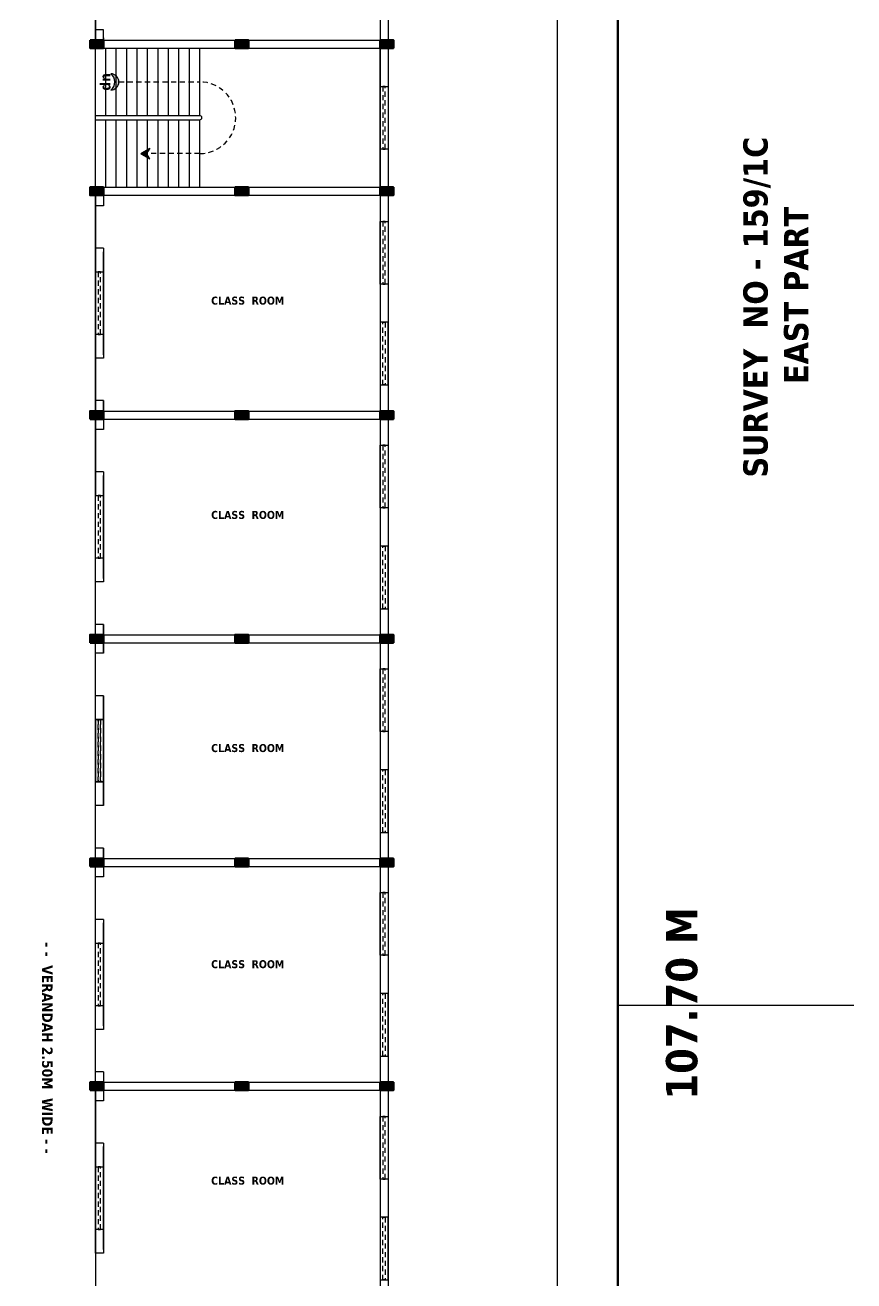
# Model space of a CAD drawing. Header units: metres. Extents: x 863 to 1571, y 626 to 804.
# Drawn here: x 1100.36 to 1124.17, y 729.21 to 765.3 of the extents above; entities that cross this region are included whole.
import ezdxf

# ---------------------------------------------------------------- set-up
doc = ezdxf.new("R2010")
doc.units = ezdxf.units.M
doc.header["$LTSCALE"] = 0.2
doc.header["$MEASUREMENT"] = 0
doc.linetypes.add('HIDDEN', pattern=[0.375, 0.25, -0.125])
doc.layers.get('0').update_dxf_attribs({"lineweight": 60})
for name, color, linetype in [('BLK_1_COVERED_AREA', 140, 'Continuous'), ('BLK_1_LVL_0_BLDG_FOOT_PRINT', 1, 'Continuous'), ('BLK_1_LVL_0_SIDE_SETBACK2', 7, 'Continuous'), ('PLOT_BOUNDARY', 70, 'Continuous'), ('RWH', 2, 'Continuous')]:
    doc.layers.add(name, color=color, linetype=linetype)
doc.styles.add('TXT', font='txt.shx')

# ---------------------------------------------------------------- blocks, each defined once
blk = doc.blocks.new('A$C650768DD')
blk.add_hatch(color=4).paths.add_polyline_path([(0, 0), (0.23, 0), (0.23, 0.38), (0, 0.38)])
at = {"color": 1}
blk.add_lwpolyline([(0, 0), (0.23, 0), (0.23, 0.38), (0, 0.38)], close=True, dxfattribs=at)

msp = doc.modelspace()

# ---------------------------------------------------------------- hatches: boundary and pattern name
at = {"lineweight": -2}
h = msp.add_hatch(color=2, dxfattribs=at)
h.dxf.hatch_style = 1
h.paths.add_polyline_path([(1102.82, 763.9, -1), (1102.82, 763.432, 0.509611)])
h = msp.add_hatch(color=2, dxfattribs=at)
h.dxf.hatch_style = 1
h.paths.add_polyline_path([(1103.709, 761.622), (1103.945, 761.757), (1103.849, 761.606), (1103.945, 761.455), (1103.709, 761.59)])
h.paths.add_polyline_path([(1103.681, 761.606), (1103.709, 761.622), (1103.709, 761.59)])

# ---------------------------------------------------------------- linework, layer by layer
for p, q in [((1102.38, 784.156), (1102.38, 764.636)), ((1102.38, 764.636), (1102.38, 771.296)), ((1102.61, 765.166), (1102.38, 765.166)), ((1102.61, 764.636), (1102.61, 765.166)), ((1102.23, 764.866), (1102.23, 764.866)), ((1102.38, 764.866), (1110.56, 764.866)), ((1102.38, 764.866), (1110.56, 764.866)), ((1102.38, 764.636), (1102.38, 764.866)), ((1102.38, 764.866), (1110.56, 764.866)), ((1102.61, 764.936), (1102.61, 764.636)), ((1102.61, 764.866), (1110.56, 764.866)), ((1102.61, 764.866), (1110.56, 764.866)), ((1102.61, 764.866), (1110.56, 764.866)), ((1102.61, 764.866), (1110.56, 764.866)), ((1102.61, 764.866), (1110.56, 764.866)), ((1102.61, 764.866), (1110.56, 764.866)), ((1110.79, 764.636), (1110.79, 764.866)), ((1102.38, 764.636), (1110.56, 764.636)), ((1102.38, 764.636), (1110.56, 764.636)), ((1102.38, 762.576), (1102.38, 764.636)), ((1102.61, 764.636), (1110.56, 764.636)), ((1102.68, 762.696), (1102.68, 764.636)), ((1102.98, 762.696), (1102.98, 764.636)), ((1103.28, 762.696), (1103.28, 764.636)), ((1103.58, 762.696), (1103.58, 764.636)), ((1103.88, 762.696), (1103.88, 764.636)), ((1104.18, 762.696), (1104.18, 764.636)), ((1104.48, 762.696), (1104.48, 764.636)), ((1104.78, 762.696), (1104.78, 764.636)), ((1105.08, 762.696), (1105.08, 764.636)), ((1105.38, 762.696), (1105.38, 764.636)), ((1110.56, 764.636), (1110.56, 760.636)), ((1110.56, 760.636), (1110.56, 764.636)), ((1110.56, 764.636), (1110.56, 760.636)), ((1110.56, 760.636), (1110.56, 764.636)), ((1102.38, 762.696), (1105.38, 762.696)), ((1102.38, 760.636), (1102.38, 762.576)), ((1102.38, 762.576), (1105.38, 762.576)), ((1102.68, 760.636), (1102.68, 762.576)), ((1102.98, 760.636), (1102.98, 762.576)), ((1103.28, 760.636), (1103.28, 762.576)), ((1103.58, 760.636), (1103.58, 762.576)), ((1103.88, 760.636), (1103.88, 762.576)), ((1104.18, 760.636), (1104.18, 762.576)), ((1104.48, 760.636), (1104.48, 762.576)), ((1104.78, 760.636), (1104.78, 762.576)), ((1105.08, 760.636), (1105.08, 762.576)), ((1105.38, 760.636), (1105.38, 762.576)), ((1103.681, 761.606), (1103.945, 761.757)), ((1103.681, 761.606), (1103.945, 761.455)), ((1103.945, 761.757), (1103.849, 761.606)), ((1103.945, 761.455), (1103.849, 761.606)), ((1102.38, 730.006), (1102.38, 760.636)), ((1102.38, 760.636), (1110.56, 760.636)), ((1102.38, 760.636), (1110.56, 760.636)), ((1102.38, 760.636), (1110.56, 760.636)), ((1102.38, 760.636), (1110.56, 760.636)), ((1102.38, 760.636), (1102.38, 751.776)), ((1102.61, 760.636), (1110.56, 760.636)), ((1102.23, 760.406), (1102.23, 760.406)), ((1102.61, 760.106), (1102.38, 760.106)), ((1102.61, 760.406), (1110.56, 760.406)), ((1102.61, 760.406), (1110.56, 760.406)), ((1102.61, 760.406), (1110.56, 760.406)), ((1102.61, 760.406), (1110.56, 760.406)), ((1102.61, 760.406), (1102.61, 760.106)), ((1102.61, 758.886), (1102.38, 758.886)), ((1102.61, 758.886), (1102.61, 755.726)), ((1102.61, 758.886), (1102.61, 755.726)), ((1102.61, 755.826), (1102.61, 758.786)), ((1102.61, 758.206), (1102.61, 755.726)), ((1102.61, 755.876), (1102.61, 756.406)), ((1102.61, 755.726), (1102.38, 755.726)), ((1102.61, 754.506), (1102.38, 754.506)), ((1102.61, 754.506), (1102.38, 754.506)), ((1102.61, 754.506), (1102.38, 754.506)), ((1102.61, 754.506), (1102.38, 754.506)), ((1102.61, 754.506), (1102.38, 754.506)), ((1102.61, 753.976), (1102.61, 754.506)), ((1102.61, 754.506), (1102.61, 753.676)), ((1102.61, 754.206), (1110.56, 754.206)), ((1102.61, 754.206), (1110.56, 754.206)), ((1102.61, 753.976), (1110.56, 753.976)), ((1102.61, 753.976), (1110.56, 753.976)), ((1110.79, 754.206), (1110.79, 734.686)), ((1102.61, 753.676), (1102.38, 753.676)), ((1102.61, 752.456), (1102.38, 752.456)), ((1102.61, 752.456), (1102.61, 749.296)), ((1102.61, 752.456), (1102.61, 749.296)), ((1102.61, 749.396), (1102.61, 752.356)), ((1102.61, 749.446), (1102.61, 749.976)), ((1102.61, 749.296), (1102.38, 749.296)), ((1102.61, 748.076), (1102.38, 748.076)), ((1102.61, 748.076), (1102.38, 748.076)), ((1102.61, 748.076), (1102.38, 748.076)), ((1102.38, 747.546), (1102.38, 747.776)), ((1102.38, 747.776), (1110.56, 747.776)), ((1102.38, 747.776), (1102.38, 747.546)), ((1102.61, 747.546), (1102.61, 748.076)), ((1102.61, 748.076), (1102.61, 747.246)), ((1102.61, 748.076), (1102.61, 747.546)), ((1102.61, 747.776), (1110.56, 747.776)), ((1102.61, 747.776), (1110.56, 747.776)), ((1102.61, 747.776), (1110.56, 747.776)), ((1102.61, 747.776), (1110.56, 747.776)), ((1102.61, 747.776), (1102.61, 747.246)), ((1110.79, 747.546), (1110.79, 747.776)), ((1110.79, 747.776), (1110.79, 747.546)), ((1102.38, 747.546), (1110.56, 747.546)), ((1102.38, 747.546), (1110.56, 747.546)), ((1102.61, 747.246), (1102.61, 747.546)), ((1102.61, 747.546), (1110.56, 747.546)), ((1102.61, 747.546), (1110.56, 747.546)), ((1102.61, 747.546), (1110.56, 747.546)), ((1102.61, 747.546), (1110.56, 747.546)), ((1102.61, 747.246), (1102.38, 747.246)), ((1102.61, 747.246), (1102.38, 747.246)), ((1102.61, 747.246), (1102.38, 747.246)), ((1102.61, 747.246), (1102.38, 747.246)), ((1102.61, 746.026), (1102.38, 746.026)), ((1102.61, 746.026), (1102.38, 746.026)), ((1102.61, 746.026), (1102.38, 746.026)), ((1102.61, 742.866), (1102.61, 746.026)), ((1102.61, 742.866), (1102.61, 746.026)), ((1102.61, 746.026), (1102.61, 742.866)), ((1102.61, 746.026), (1102.61, 742.866)), ((1102.61, 746.026), (1102.61, 742.866)), ((1102.61, 746.026), (1102.61, 742.866)), ((1102.61, 745.926), (1102.61, 742.966)), ((1102.61, 742.966), (1102.61, 745.926)), ((1102.61, 742.966), (1102.61, 745.926)), ((1102.61, 743.016), (1102.61, 743.546)), ((1102.61, 742.866), (1102.38, 742.866)), ((1102.61, 742.866), (1102.38, 742.866)), ((1102.61, 742.866), (1102.38, 742.866)), ((1102.61, 741.646), (1102.38, 741.646)), ((1102.61, 741.646), (1102.38, 741.646)), ((1102.61, 741.646), (1102.38, 741.646)), ((1102.61, 741.116), (1102.61, 741.646)), ((1102.61, 741.646), (1102.61, 740.816)), ((1102.61, 741.646), (1102.61, 741.116)), ((1102.38, 741.116), (1102.38, 741.346)), ((1102.38, 741.346), (1110.56, 741.346)), ((1102.38, 741.346), (1102.38, 741.116)), ((1102.61, 741.346), (1110.56, 741.346)), ((1102.61, 741.346), (1110.56, 741.346)), ((1102.61, 741.346), (1110.56, 741.346)), ((1102.61, 741.346), (1110.56, 741.346)), ((1102.61, 741.346), (1102.61, 740.816)), ((1110.79, 741.116), (1110.79, 741.346)), ((1110.79, 741.346), (1110.79, 741.116)), ((1102.38, 741.116), (1110.56, 741.116)), ((1102.38, 741.116), (1110.56, 741.116)), ((1102.61, 741.116), (1110.56, 741.116)), ((1102.61, 741.116), (1110.56, 741.116)), ((1102.61, 741.116), (1110.56, 741.116)), ((1102.61, 741.116), (1110.56, 741.116)), ((1102.61, 740.816), (1102.38, 740.816)), ((1102.61, 740.816), (1102.38, 740.816)), ((1102.61, 739.596), (1102.38, 739.596)), ((1102.61, 739.596), (1102.61, 736.436)), ((1102.61, 739.596), (1102.61, 736.436)), ((1102.61, 736.536), (1102.61, 739.496)), ((1102.61, 736.586), (1102.61, 737.116)), ((1117.386, 737.131), (1124.168, 737.131)), ((1110.56, 736.886), (1110.56, 730.686)), ((1110.56, 736.886), (1110.56, 730.686)), ((1102.61, 736.436), (1102.38, 736.436)), ((1102.61, 735.216), (1102.38, 735.216)), ((1102.61, 735.216), (1102.61, 734.686)), ((1102.38, 734.686), (1102.38, 734.916)), ((1102.38, 734.916), (1102.38, 728.256)), ((1102.38, 734.916), (1110.56, 734.916)), ((1102.38, 734.916), (1102.38, 734.686)), ((1102.61, 734.916), (1110.56, 734.916)), ((1102.61, 734.916), (1110.56, 734.916)), ((1102.61, 734.916), (1102.61, 734.386)), ((1110.79, 734.686), (1110.79, 734.916)), ((1110.79, 734.916), (1110.79, 734.686)), ((1102.38, 734.686), (1110.56, 734.686)), ((1102.38, 734.686), (1110.56, 734.686)), ((1102.61, 734.686), (1110.56, 734.686)), ((1102.61, 734.686), (1110.56, 734.686)), ((1102.61, 734.386), (1102.38, 734.386)), ((1102.61, 733.166), (1102.38, 733.166)), ((1102.61, 733.166), (1102.61, 730.006)), ((1102.61, 733.166), (1102.61, 730.006)), ((1102.61, 730.106), (1102.61, 733.066)), ((1102.61, 730.156), (1102.61, 730.986)), ((1110.56, 730.456), (1110.56, 724.256)), ((1102.61, 730.006), (1102.38, 730.006))]:
    msp.add_line(p, q, dxfattribs=at)
at = {"color": 143, "linetype": 'HIDDEN', "lineweight": -2, "ltscale": 3}
for p, q in [((1103.054, 763.666), (1105.38, 763.666)), ((1105.38, 761.606), (1103.681, 761.606))]:
    msp.add_line(p, q, dxfattribs=at)
at = {"lineweight": -2}
msp.add_lwpolyline([(1079.79, 698.736), (1079.79, 732.028), (1090.469, 732.028), (1090.469, 717.596), (1099.88, 717.596), (1099.88, 773.246), (1078.29, 773.247), (1078.29, 783.926), (1099.65, 783.926), (1110.56, 783.926), (1110.56, 698.736), (1099.65, 698.736), (1099.65, 696.09), (1090.7, 696.09), (1090.7, 698.736)], close=True, dxfattribs=at)
at = {"color": 4, "lineweight": -2}
for points in [[(1110.79, 763.536), (1110.79, 761.736), (1110.56, 761.736), (1110.56, 763.536)], [(1110.79, 759.656), (1110.79, 757.856), (1110.56, 757.856), (1110.56, 759.656)], [(1102.38, 756.406), (1102.38, 758.206), (1102.61, 758.206), (1102.61, 756.406)], [(1102.38, 756.406), (1102.38, 758.206), (1102.61, 758.206), (1102.61, 756.406)], [(1110.79, 754.956), (1110.79, 756.756), (1110.56, 756.756), (1110.56, 754.956)], [(1110.79, 753.226), (1110.79, 751.426), (1110.56, 751.426), (1110.56, 753.226)], [(1102.38, 749.976), (1102.38, 751.776), (1102.61, 751.776), (1102.61, 749.976)], [(1102.38, 749.976), (1102.38, 751.776), (1102.61, 751.776), (1102.61, 749.976)], [(1110.79, 748.526), (1110.79, 750.326), (1110.56, 750.326), (1110.56, 748.526)], [(1110.79, 746.796), (1110.79, 744.996), (1110.56, 744.996), (1110.56, 746.796)], [(1102.38, 745.346), (1102.38, 743.546), (1102.61, 743.546), (1102.61, 745.346)], [(1102.38, 745.346), (1102.38, 743.546), (1102.61, 743.546), (1102.61, 745.346)], [(1102.38, 743.546), (1102.38, 745.346), (1102.61, 745.346), (1102.61, 743.546)], [(1102.38, 743.546), (1102.38, 745.346), (1102.61, 745.346), (1102.61, 743.546)], [(1102.38, 743.546), (1102.38, 745.346), (1102.61, 745.346), (1102.61, 743.546)], [(1102.38, 743.546), (1102.38, 745.346), (1102.61, 745.346), (1102.61, 743.546)], [(1110.79, 742.096), (1110.79, 743.896), (1110.56, 743.896), (1110.56, 742.096)], [(1110.79, 740.366), (1110.79, 738.566), (1110.56, 738.566), (1110.56, 740.366)], [(1102.38, 737.116), (1102.38, 738.916), (1102.61, 738.916), (1102.61, 737.116)], [(1102.38, 737.116), (1102.38, 738.916), (1102.61, 738.916), (1102.61, 737.116)], [(1110.79, 735.666), (1110.79, 737.466), (1110.56, 737.466), (1110.56, 735.666)], [(1110.79, 733.936), (1110.79, 732.136), (1110.56, 732.136), (1110.56, 733.936)], [(1102.38, 730.686), (1102.38, 732.486), (1102.61, 732.486), (1102.61, 730.686)], [(1102.38, 730.686), (1102.38, 732.486), (1102.61, 732.486), (1102.61, 730.686)], [(1110.79, 729.236), (1110.79, 731.036), (1110.56, 731.036), (1110.56, 729.236)]]:
    msp.add_lwpolyline(points, close=True, dxfattribs=at)
at = {"color": 143, "linetype": 'HIDDEN', "lineweight": -2, "ltscale": 3}
for points in [[(1110.642, 763.536), (1110.642, 761.736), (1110.708, 761.736), (1110.708, 763.536)], [(1110.642, 759.656), (1110.642, 757.856), (1110.708, 757.856), (1110.708, 759.656)], [(1102.528, 756.406), (1102.528, 758.206), (1102.462, 758.206), (1102.462, 756.406)], [(1110.642, 754.956), (1110.642, 756.756), (1110.708, 756.756), (1110.708, 754.956)], [(1110.642, 753.226), (1110.642, 751.426), (1110.708, 751.426), (1110.708, 753.226)], [(1102.528, 749.976), (1102.528, 751.776), (1102.462, 751.776), (1102.462, 749.976)], [(1110.642, 748.526), (1110.642, 750.326), (1110.708, 750.326), (1110.708, 748.526)], [(1110.642, 746.796), (1110.642, 744.996), (1110.708, 744.996), (1110.708, 746.796)], [(1102.528, 745.346), (1102.528, 743.546), (1102.462, 743.546), (1102.462, 745.346)], [(1102.528, 743.546), (1102.528, 745.346), (1102.462, 745.346), (1102.462, 743.546)], [(1102.528, 743.546), (1102.528, 745.346), (1102.462, 745.346), (1102.462, 743.546)], [(1110.642, 742.096), (1110.642, 743.896), (1110.708, 743.896), (1110.708, 742.096)], [(1110.642, 740.366), (1110.642, 738.566), (1110.708, 738.566), (1110.708, 740.366)], [(1102.528, 737.116), (1102.528, 738.916), (1102.462, 738.916), (1102.462, 737.116)], [(1110.642, 735.666), (1110.642, 737.466), (1110.708, 737.466), (1110.708, 735.666)], [(1110.642, 733.936), (1110.642, 732.136), (1110.708, 732.136), (1110.708, 733.936)], [(1102.528, 730.686), (1102.528, 732.486), (1102.462, 732.486), (1102.462, 730.686)], [(1110.642, 729.236), (1110.642, 731.036), (1110.708, 731.036), (1110.708, 729.236)]]:
    msp.add_lwpolyline(points, close=True, dxfattribs=at)
at = {"lineweight": -2}
for points in [[(1102.61, 758.786), (1102.61, 755.826)], [(1102.61, 758.786), (1102.61, 755.826)], [(1102.61, 752.356), (1102.61, 749.396)], [(1102.61, 752.356), (1102.61, 749.396)], [(1102.61, 742.966), (1102.61, 745.926)], [(1102.61, 742.966), (1102.61, 745.926)], [(1102.61, 745.926), (1102.61, 742.966)], [(1102.61, 745.926), (1102.61, 742.966)], [(1102.61, 745.926), (1102.61, 742.966)], [(1102.61, 745.926), (1102.61, 742.966)], [(1102.61, 739.496), (1102.61, 736.536)], [(1102.61, 739.496), (1102.61, 736.536)], [(1102.61, 733.066), (1102.61, 730.106)], [(1102.61, 733.066), (1102.61, 730.106)]]:
    msp.add_lwpolyline(points, dxfattribs=at)
for centre, radius, start, end in [((1102.82, 763.666), 0.234, 270, 90), ((1102.649, 763.666), 0.29, 305.9922, 54.0078), ((1105.38, 762.636), 0.06, 270, 90)]:
    msp.add_arc(centre, radius, start, end, dxfattribs=at)
at = {"color": 143, "linetype": 'HIDDEN', "lineweight": -2, "ltscale": 3}
msp.add_arc((1105.38, 762.636), 1.03, 270, 90, dxfattribs=at)
at = {"layer": 'BLK_1_COVERED_AREA', "color": 140, "lineweight": -2}
msp.add_lwpolyline([(1078.06, 784.156), (1110.79, 784.156), (1110.79, 698.506), (1099.88, 698.506), (1099.88, 695.86), (1090.47, 695.86), (1090.47, 698.506), (1079.56, 698.506), (1079.56, 732.26), (1090.699, 732.258), (1090.699, 717.826), (1099.65, 717.826), (1099.65, 773.016), (1078.06, 773.017)], close=True, dxfattribs=at)
at = {"layer": 'BLK_1_LVL_0_BLDG_FOOT_PRINT', "color": 1, "lineweight": -2}
msp.add_lwpolyline([(1078.06, 784.156), (1110.79, 784.156), (1110.79, 698.506), (1099.88, 698.506), (1099.88, 695.86), (1090.47, 695.86), (1090.47, 698.506), (1079.56, 698.506), (1079.56, 732.26), (1090.699, 732.258), (1090.699, 717.826), (1099.65, 717.826), (1099.65, 773.016), (1078.06, 773.017)], close=True, dxfattribs=at)
at = {"layer": 'BLK_1_LVL_0_SIDE_SETBACK2', "color": 102, "lineweight": -2}
msp.add_lwpolyline([(1117.386, 784.156), (1110.79, 784.156), (1110.79, 698.506), (1117.385, 698.506)], close=True, dxfattribs=at)
at = {"layer": 'PLOT_BOUNDARY', "color": 70, "lineweight": 80}
msp.add_lwpolyline([(1060.788, 790.781), (1117.387, 791.181), (1117.385, 683.481), (1060.788, 683.481)], close=True, dxfattribs=at)
at = {"layer": 'RWH', "color": 130, "lineweight": -2}
msp.add_lwpolyline([(1117.387, 791.181), (1115.643, 791.181), (1115.643, 706.174), (1117.387, 706.174)], close=True, dxfattribs=at)

# ---------------------------------------------------------------- block references
at = {"color": 1, "lineweight": -2, "rotation": 270}
for p in [(1102.23, 764.866), (1102.23, 764.866), (1102.23, 764.866), (1102.23, 764.866), (1106.395, 764.866), (1106.395, 764.866), (1106.395, 764.866), (1106.395, 764.866), (1110.56, 764.866), (1110.56, 764.866), (1110.56, 764.866), (1110.56, 764.866), (1102.23, 760.636), (1106.395, 760.636), (1110.56, 760.636)]:
    msp.add_blockref('A$C650768DD', p, dxfattribs=at)
at = {"color": 1, "lineweight": -2, "xscale": -1, "rotation": 270}
for p in [(1102.23, 760.406), (1102.23, 760.406), (1106.395, 760.406), (1106.395, 760.406), (1110.56, 760.406), (1110.56, 760.406), (1102.23, 753.976), (1106.395, 753.976), (1110.56, 753.976), (1102.23, 747.546), (1102.23, 747.546), (1102.23, 747.546), (1106.395, 747.546), (1106.395, 747.546), (1106.395, 747.546), (1110.56, 747.546), (1110.56, 747.546), (1110.56, 747.546), (1102.23, 741.116), (1102.23, 741.116), (1102.23, 741.116), (1106.395, 741.116), (1106.395, 741.116), (1106.395, 741.116), (1110.56, 741.116), (1110.56, 741.116), (1110.56, 741.116), (1102.23, 734.686), (1102.23, 734.686), (1106.395, 734.686), (1106.395, 734.686), (1110.56, 734.686), (1110.56, 734.686)]:
    msp.add_blockref('A$C650768DD', p, dxfattribs=at)

# ---------------------------------------------------------------- texts
at = {"lineweight": -2, "style": 'TXT'}
for s, insert, char_height, width, attachment_point, rotation in [('{\\fTahoma|b1|i0|c0|p34;up}', (1102.503, 763.414), 0.3, 35.65845, 9, 270), ('{\\fTahoma|b1|i0|c0|p34;\\W0.45803; \\W1;SURVEY  NO - 159/1C \\P{\\W9.814694; }EAST PART}', (1120.992, 752.163), 0.7, 10.77767, 1, 90), ('{\\fTahoma|b1|i0|c0|p34;\\W5.08656;  \\W1;107.70 M}', (1118.77, 730.659), 0.9, 12.96371, 1, 90), ('{\\fTahoma|b1|i0|c0|p34;\\W6.75363; \\W1;- -  VERANDAH 2.50M  WIDE - -}', (1100.844, 739.776), 0.3, 8.08536, 7, 270)]:
    msp.add_mtext(s, dxfattribs=dict(at, insert=insert, char_height=char_height, width=width, attachment_point=attachment_point, rotation=rotation))
at = {"lineweight": -2, "char_height": 0.23, "width": 2.1727, "attachment_point": 1, "style": 'TXT'}
for insert in [(1105.611, 757.495), (1105.611, 751.336), (1105.611, 744.636), (1105.611, 738.425), (1105.611, 732.204)]:
    msp.add_mtext('{\\fTahoma|b1|i0|c0|p34; CLASS  ROOM}', dxfattribs=dict(at, insert=insert))

doc.saveas('drawing.dxf')
